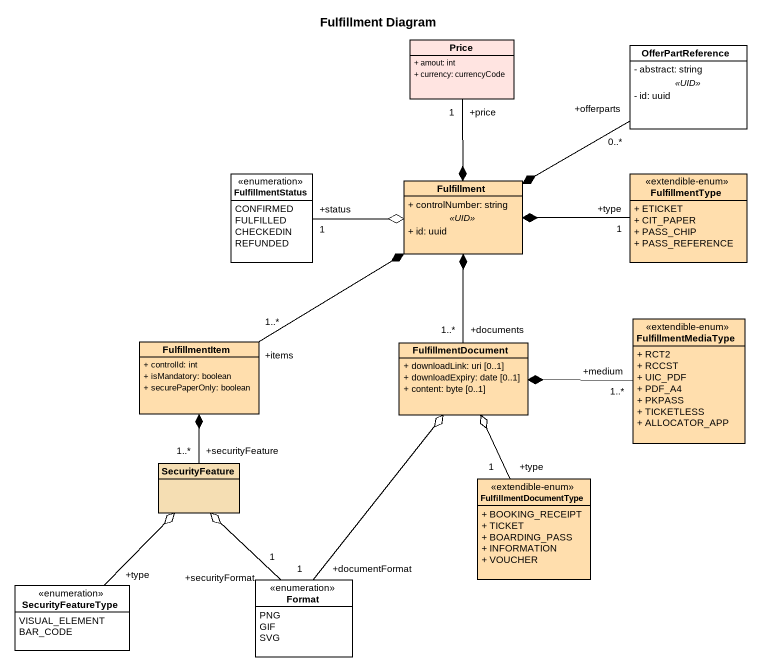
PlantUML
@startuml
title Fulfillment Diagram
hide circle
hide empty members
skinparam classAttributeIconSize 0
class Price #FFE4E1 {
  + amout: int
  + currency: currencyCode
}
class OfferPartReference {
  - abstract: string
  .. <<UID>> ..
  - id: uuid
}
enum FulfillmentStatus {
  CONFIRMED
  FULFILLED
  CHECKEDIN
  REFUNDED
}
class FulfillmentType <<extendible-enum>> #FFDEAD {
  + ETICKET
  + CIT_PAPER
  + PASS_CHIP
  + PASS_REFERENCE
}
class Fulfillment #FFDEAD {
  + controlNumber: string
  .. <<UID>> ..
  + id: uuid
}
class FulfillmentMediaType <<extendible-enum>> #FFDEAD {
  + RCT2
  + RCCST
  + UIC_PDF
  + PDF_A4
  + PKPASS
  + TICKETLESS
  + ALLOCATOR_APP
}
class FulfillmentItem #FFDEAD {
  + controlId: int
  + isMandatory: boolean
  + securePaperOnly: boolean
}
class FulfillmentDocument #FFDEAD {
  + downloadLink: uri [0..1]
  + downloadExpiry: date [0..1]
  + content: byte [0..1]
}
class SecurityFeature #F5DEB3
class FulfillmentDocumentType <<extendible-enum>> #FFDEAD {
  + BOOKING_RECEIPT
  + TICKET
  + BOARDING_PASS
  + INFORMATION
  + VOUCHER
}
enum Format {
  PNG
  GIF
  SVG
}
enum SecurityFeatureType {
  VISUAL_ELEMENT
  BAR_CODE
}
Price "+price\n1" --* Fulfillment
OfferPartReference "+offerparts\n0..*" -left-* Fulfillment
FulfillmentStatus "+status\n1" -right-o Fulfillment
FulfillmentType "+type\n1" -left-* Fulfillment
FulfillmentMediaType "+medium\n1..*" -left-* FulfillmentDocument
FulfillmentItem "+items\n1..*" -up-* Fulfillment
FulfillmentDocument "+documents\n1..*" -up-* Fulfillment
SecurityFeature "+securityFeature\n1..*" -up-* FulfillmentItem
FulfillmentDocumentType "+type\n1" -up-o FulfillmentDocument
Format "+documentFormat\n1" -up-o FulfillmentDocument
Format "+securityFormat\n1" -up-o SecurityFeature
SecurityFeatureType "+type" -up-o SecurityFeature
@enduml
